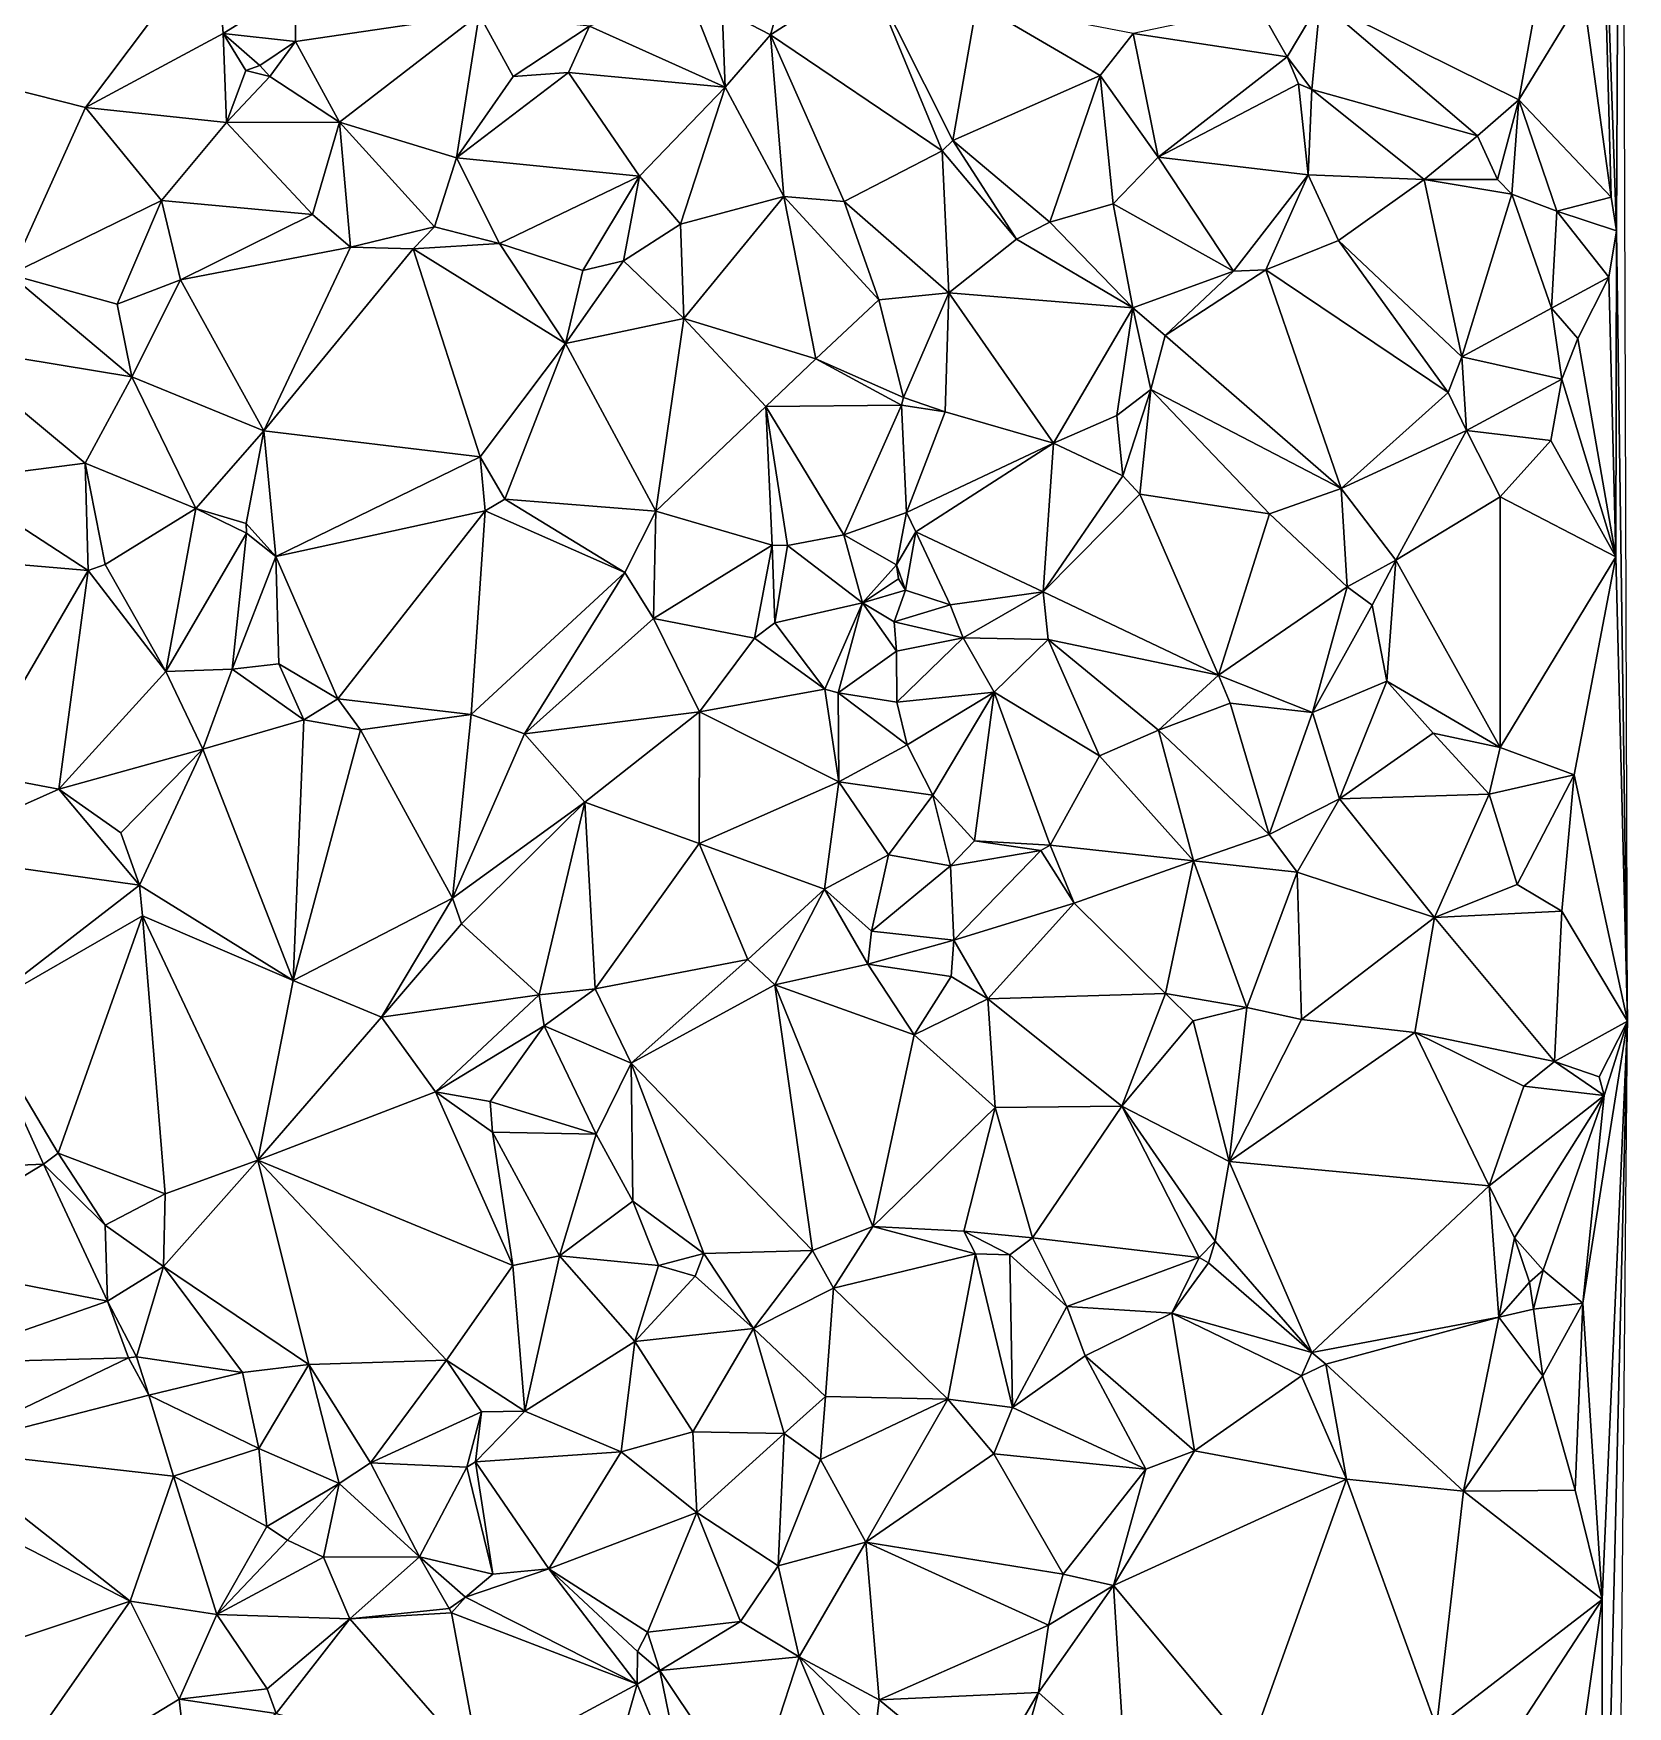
# Model space of a CAD drawing. Header units: metres. Extents: x -15 to 15, y -15 to 15.
# Drawn here: x 4.02 to 14.99, y -7.69 to 3.81 of the extents above; entities that cross this region are included whole.
import ezdxf

# ---------------------------------------------------------------- set-up
doc = ezdxf.new("R2010")
doc.units = ezdxf.units.M
doc.layers.add('STREET_MESH', color=7, linetype='Continuous')

msp = doc.modelspace()

# ---------------------------------------------------------------- linework, layer by layer
at = {"layer": 'STREET_MESH'}
for points in [[(14.913, 2.454), (14.948, 9.723), (14.776, 6.429)], [(14.948, 9.723), (14.913, 2.454), (14.989, -2.981)], [(14.876, 2.685), (14.776, 6.429), (14.683, 4.082)], [(14.876, 2.685), (14.913, 2.454), (14.776, 6.429)], [(5.275, 4.492), (3.252, 5.542), (3.139, 3.615)], [(4.38, 3.301), (5.275, 4.492), (3.139, 3.615)], [(4.38, 3.301), (5.328, 3.811), (5.275, 4.492)], [(5.275, 4.492), (5.328, 3.811), (5.826, 4.122)], [(9.094, 3.802), (9.309, 4.562), (8.76, 3.973)], [(9.766, 4.235), (9.309, 4.562), (9.094, 3.802)], [(10.275, 3.004), (9.766, 4.235), (9.094, 3.802)], [(10.348, 3.074), (9.766, 4.235), (10.275, 3.004)], [(10.348, 3.074), (10.512, 4.017), (9.766, 4.235)], [(5.328, 3.811), (5.825, 3.756), (5.826, 4.122)], [(5.825, 3.756), (7.09, 3.941), (5.826, 4.122)], [(7.847, 3.862), (8.782, 3.441), (8.517, 4.11)], [(8.517, 4.11), (8.782, 3.441), (8.76, 3.973)], [(12.647, 3.651), (12.874, 4.031), (12.453, 3.993)], [(12.874, 4.031), (12.647, 3.651), (12.816, 3.426)], [(12.874, 4.031), (12.816, 3.426), (13.956, 3.106)], [(14.372, 4.08), (12.874, 4.031), (14.242, 3.355)], [(14.242, 3.355), (12.874, 4.031), (13.956, 3.106)], [(14.372, 4.08), (14.242, 3.355), (14.683, 4.082)], [(14.242, 3.355), (14.876, 2.685), (14.683, 4.082)], [(7.09, 3.941), (5.825, 3.756), (6.129, 3.2)], [(6.932, 2.955), (7.09, 3.941), (6.129, 3.2)], [(7.09, 3.941), (6.932, 2.955), (7.323, 3.515)], [(7.847, 3.862), (7.09, 3.941), (7.323, 3.515)], [(8.782, 3.441), (9.094, 3.802), (8.76, 3.973)], [(10.512, 4.017), (10.348, 3.074), (11.362, 3.523)], [(10.512, 4.017), (11.362, 3.523), (11.587, 3.811)], [(12.647, 3.651), (12.453, 3.993), (11.587, 3.811)], [(4.38, 3.301), (5.35, 3.199), (5.328, 3.811)], [(5.35, 3.199), (5.484, 3.557), (5.328, 3.811)], [(5.581, 3.59), (5.825, 3.756), (5.328, 3.811)], [(5.484, 3.557), (5.581, 3.59), (5.328, 3.811)], [(7.704, 3.542), (7.847, 3.862), (7.323, 3.515)], [(7.847, 3.862), (7.704, 3.542), (8.782, 3.441)], [(9.094, 3.802), (8.782, 3.441), (9.185, 2.69)], [(9.601, 2.655), (9.094, 3.802), (9.185, 2.69)], [(10.275, 3.004), (9.094, 3.802), (9.601, 2.655)], [(11.587, 3.811), (11.362, 3.523), (11.759, 2.96)], [(12.647, 3.651), (11.587, 3.811), (11.759, 2.96)], [(5.581, 3.59), (5.648, 3.515), (5.825, 3.756)], [(5.825, 3.756), (5.648, 3.515), (6.129, 3.2)], [(3.862, 2.153), (4.38, 3.301), (3.139, 3.615)], [(5.648, 3.515), (5.581, 3.59), (5.484, 3.557)], [(12.726, 3.465), (12.647, 3.651), (11.759, 2.96)], [(12.647, 3.651), (12.726, 3.465), (12.816, 3.426)], [(5.648, 3.515), (5.484, 3.557), (5.35, 3.199)], [(5.648, 3.515), (5.35, 3.199), (6.129, 3.2)], [(6.932, 2.955), (7.704, 3.542), (7.323, 3.515)], [(7.704, 3.542), (6.932, 2.955), (8.192, 2.83)], [(8.782, 3.441), (7.704, 3.542), (8.192, 2.83)], [(11.362, 3.523), (10.348, 3.074), (11.015, 2.514)], [(11.362, 3.523), (11.015, 2.514), (11.45, 2.64)], [(11.759, 2.96), (11.362, 3.523), (11.45, 2.64)], [(12.791, 2.84), (12.726, 3.465), (11.759, 2.96)], [(12.726, 3.465), (12.791, 2.84), (12.816, 3.426)], [(8.474, 2.499), (8.782, 3.441), (8.192, 2.83)], [(8.782, 3.441), (8.474, 2.499), (9.185, 2.69)], [(12.791, 2.84), (13.59, 2.806), (12.816, 3.426)], [(12.816, 3.426), (13.59, 2.806), (13.956, 3.106)], [(14.094, 2.806), (14.242, 3.355), (13.956, 3.106)], [(14.094, 2.806), (14.194, 2.706), (14.242, 3.355)], [(14.194, 2.706), (14.503, 2.588), (14.242, 3.355)], [(14.503, 2.588), (14.876, 2.685), (14.242, 3.355)], [(4.903, 2.663), (4.38, 3.301), (3.862, 2.153)], [(5.35, 3.199), (4.38, 3.301), (4.903, 2.663)], [(5.35, 3.199), (4.903, 2.663), (5.942, 2.565)], [(6.129, 3.2), (5.35, 3.199), (5.942, 2.565)], [(6.204, 2.341), (6.129, 3.2), (5.942, 2.565)], [(6.782, 2.482), (6.932, 2.955), (6.129, 3.2)], [(6.204, 2.341), (6.782, 2.482), (6.129, 3.2)], [(10.321, 2.027), (10.275, 3.004), (9.601, 2.655)], [(10.348, 3.074), (10.275, 3.004), (10.785, 2.396)], [(10.785, 2.396), (10.275, 3.004), (10.321, 2.027)], [(10.348, 3.074), (10.785, 2.396), (11.015, 2.514)], [(13.59, 2.806), (14.094, 2.806), (13.956, 3.106)], [(6.932, 2.955), (6.782, 2.482), (7.23, 2.367)], [(6.932, 2.955), (7.23, 2.367), (8.192, 2.83)], [(12.278, 2.177), (11.759, 2.96), (11.45, 2.64)], [(12.278, 2.177), (12.791, 2.84), (11.759, 2.96)], [(7.23, 2.367), (7.803, 2.181), (8.192, 2.83)], [(7.803, 2.181), (8.082, 2.248), (8.192, 2.83)], [(8.082, 2.248), (8.474, 2.499), (8.192, 2.83)], [(12.278, 2.177), (12.501, 2.186), (12.791, 2.84)], [(12.791, 2.84), (12.501, 2.186), (13, 2.387)], [(13.59, 2.806), (12.791, 2.84), (13, 2.387)], [(13.849, 1.587), (13.59, 2.806), (13, 2.387)], [(14.194, 2.706), (13.59, 2.806), (13.849, 1.587)], [(13.59, 2.806), (14.194, 2.706), (14.094, 2.806)], [(4.598, 1.95), (4.903, 2.663), (3.862, 2.153)], [(4.598, 1.95), (5.034, 2.118), (4.903, 2.663)], [(4.903, 2.663), (5.034, 2.118), (5.942, 2.565)], [(8.474, 2.499), (8.498, 1.85), (9.185, 2.69)], [(8.498, 1.85), (9.404, 1.574), (9.185, 2.69)], [(9.185, 2.69), (9.404, 1.574), (9.838, 1.979)], [(9.601, 2.655), (9.185, 2.69), (9.838, 1.979)], [(10.321, 2.027), (9.601, 2.655), (9.838, 1.979)], [(14.194, 2.706), (13.849, 1.587), (14.466, 1.922)], [(14.503, 2.588), (14.194, 2.706), (14.466, 1.922)], [(14.913, 2.454), (14.876, 2.685), (14.503, 2.588)], [(5.034, 2.118), (6.204, 2.341), (5.942, 2.565)], [(11.015, 2.514), (11.585, 1.924), (11.45, 2.64)], [(11.585, 1.924), (12.278, 2.177), (11.45, 2.64)], [(14.503, 2.588), (14.466, 1.922), (14.859, 2.136)], [(14.913, 2.454), (14.503, 2.588), (14.859, 2.136)], [(6.782, 2.482), (6.204, 2.341), (6.635, 2.329)], [(6.782, 2.482), (6.635, 2.329), (7.23, 2.367)], [(8.082, 2.248), (8.498, 1.85), (8.474, 2.499)], [(11.015, 2.514), (10.785, 2.396), (11.585, 1.924)], [(14.913, 2.454), (14.859, 2.136), (14.908, 0.211)], [(14.913, 2.454), (14.908, 0.211), (14.989, -2.981)], [(6.204, 2.341), (5.034, 2.118), (5.608, 1.079)], [(6.635, 2.329), (6.204, 2.341), (5.608, 1.079)], [(6.635, 2.329), (5.608, 1.079), (7.097, 0.899)], [(6.635, 2.329), (7.682, 1.679), (7.23, 2.367)], [(7.682, 1.679), (6.635, 2.329), (7.097, 0.899)], [(7.682, 1.679), (7.803, 2.181), (7.23, 2.367)], [(10.785, 2.396), (10.321, 2.027), (11.585, 1.924)], [(13, 2.387), (12.501, 2.186), (13.756, 1.342)], [(13.849, 1.587), (13, 2.387), (13.756, 1.342)], [(8.498, 1.85), (8.082, 2.248), (7.682, 1.679)], [(8.082, 2.248), (7.803, 2.181), (7.682, 1.679)], [(13.019, 0.681), (12.501, 2.186), (11.807, 1.734)], [(12.501, 2.186), (12.278, 2.177), (11.807, 1.734)], [(12.501, 2.186), (13.019, 0.681), (13.756, 1.342)], [(3.406, 1.663), (4.7, 1.449), (3.862, 2.153)], [(4.7, 1.449), (4.598, 1.95), (3.862, 2.153)], [(5.034, 2.118), (4.598, 1.95), (4.7, 1.449)], [(5.608, 1.079), (5.034, 2.118), (4.7, 1.449)], [(11.807, 1.734), (12.278, 2.177), (11.585, 1.924)], [(14.466, 1.922), (14.647, 1.713), (14.859, 2.136)], [(14.859, 2.136), (14.647, 1.713), (14.908, 0.211)], [(9.404, 1.574), (10.009, 1.307), (9.838, 1.979)], [(10.009, 1.307), (10.321, 2.027), (9.838, 1.979)], [(10.321, 2.027), (10.009, 1.307), (10.295, 1.208)], [(11.041, 0.994), (10.321, 2.027), (10.295, 1.208)], [(10.321, 2.027), (11.041, 0.994), (11.585, 1.924)], [(8.498, 1.85), (7.682, 1.679), (8.305, 0.526)], [(9.062, 1.246), (8.498, 1.85), (8.305, 0.526)], [(8.498, 1.85), (9.062, 1.246), (9.404, 1.574)], [(11.041, 0.994), (11.475, 1.184), (11.585, 1.924)], [(11.585, 1.924), (11.475, 1.184), (11.71, 1.363)], [(11.807, 1.734), (11.585, 1.924), (11.71, 1.363)], [(13.849, 1.587), (14.536, 1.433), (14.466, 1.922)], [(14.536, 1.433), (14.647, 1.713), (14.466, 1.922)], [(13.019, 0.681), (11.807, 1.734), (11.71, 1.363)], [(4.7, 1.449), (3.406, 1.663), (4.378, 0.856)], [(3.406, 1.663), (3.448, 0.737), (4.378, 0.856)], [(7.266, 0.608), (7.682, 1.679), (7.097, 0.899)], [(7.682, 1.679), (7.266, 0.608), (8.305, 0.526)], [(14.647, 1.713), (14.536, 1.433), (14.908, 0.211)], [(9.062, 1.246), (9.994, 1.255), (9.404, 1.574)], [(9.994, 1.255), (10.009, 1.307), (9.404, 1.574)], [(13.881, 1.081), (13.849, 1.587), (13.756, 1.342)], [(14.536, 1.433), (13.849, 1.587), (13.881, 1.081)], [(5.141, 0.545), (4.7, 1.449), (4.378, 0.856)], [(5.141, 0.545), (5.608, 1.079), (4.7, 1.449)], [(14.462, 1.012), (14.536, 1.433), (13.881, 1.081)], [(14.536, 1.433), (14.462, 1.012), (14.908, 0.211)], [(10.009, 1.307), (9.994, 1.255), (10.295, 1.208)], [(11.475, 1.184), (11.517, 0.769), (11.71, 1.363)], [(11.517, 0.769), (11.633, 0.643), (11.71, 1.363)], [(11.633, 0.643), (12.526, 0.507), (11.71, 1.363)], [(12.526, 0.507), (13.019, 0.681), (11.71, 1.363)], [(13.019, 0.681), (13.881, 1.081), (13.756, 1.342)], [(9.104, 0.292), (9.062, 1.246), (8.305, 0.526)], [(9.994, 1.255), (9.062, 1.246), (9.597, 0.363)], [(9.062, 1.246), (9.21, 0.29), (9.597, 0.363)], [(9.104, 0.292), (9.21, 0.29), (9.062, 1.246)], [(10.029, 0.517), (9.994, 1.255), (9.597, 0.363)], [(9.994, 1.255), (10.029, 0.517), (10.295, 1.208)], [(10.029, 0.517), (11.041, 0.994), (10.295, 1.208)], [(11.041, 0.994), (11.517, 0.769), (11.475, 1.184)], [(5.141, 0.545), (5.487, 0.442), (5.608, 1.079)], [(5.608, 1.079), (5.487, 0.442), (5.69, 0.214)], [(5.608, 1.079), (5.69, 0.214), (7.097, 0.899)], [(13.019, 0.681), (13.396, 0.189), (13.881, 1.081)], [(13.881, 1.081), (13.396, 0.189), (14.112, 0.624)], [(14.462, 1.012), (13.881, 1.081), (14.112, 0.624)], [(10.029, 0.517), (10.093, 0.385), (11.041, 0.994)], [(11.041, 0.994), (10.093, 0.385), (10.97, -0.029)], [(11.517, 0.769), (11.041, 0.994), (10.97, -0.029)], [(14.462, 1.012), (14.112, 0.624), (14.908, 0.211)], [(3.448, 0.737), (4.399, 0.119), (4.378, 0.856)], [(4.378, 0.856), (4.399, 0.119), (4.516, 0.159)], [(5.141, 0.545), (4.378, 0.856), (4.516, 0.159)], [(5.69, 0.214), (7.13, 0.529), (7.097, 0.899)], [(7.13, 0.529), (7.266, 0.608), (7.097, 0.899)], [(3.448, 0.737), (3.353, 0.207), (4.399, 0.119)], [(11.633, 0.643), (11.517, 0.769), (10.97, -0.029)], [(8.092, 0.105), (7.266, 0.608), (7.13, 0.529)], [(7.266, 0.608), (8.092, 0.105), (8.305, 0.526)], [(12.176, -0.602), (11.633, 0.643), (10.97, -0.029)], [(11.633, 0.643), (12.176, -0.602), (12.526, 0.507)], [(13.061, 0.006), (13.019, 0.681), (12.526, 0.507)], [(13.061, 0.006), (13.396, 0.189), (13.019, 0.681)], [(13.396, 0.189), (14.113, -1.098), (14.112, 0.624)], [(14.112, 0.624), (14.113, -1.098), (14.908, 0.211)], [(4.934, -0.576), (5.141, 0.545), (4.516, 0.159)], [(5.489, 0.374), (5.141, 0.545), (4.934, -0.576)], [(5.487, 0.442), (5.141, 0.545), (5.489, 0.374)], [(7.13, 0.529), (5.69, 0.214), (6.117, -0.764)], [(7.034, -0.872), (7.13, 0.529), (6.117, -0.764)], [(8.092, 0.105), (7.13, 0.529), (7.034, -0.872)], [(8.092, 0.105), (8.288, -0.212), (8.305, 0.526)], [(8.288, -0.212), (9.104, 0.292), (8.305, 0.526)], [(9.961, 0.156), (10.029, 0.517), (9.597, 0.363)], [(10.093, 0.385), (10.029, 0.517), (9.961, 0.156)], [(12.176, -0.602), (13.061, 0.006), (12.526, 0.507)], [(5.489, 0.374), (4.934, -0.576), (5.389, -0.56)], [(5.69, 0.214), (5.489, 0.374), (5.389, -0.56)], [(5.487, 0.442), (5.489, 0.374), (5.69, 0.214)], [(9.21, 0.29), (9.727, -0.105), (9.597, 0.363)], [(9.727, -0.105), (9.961, 0.156), (9.597, 0.363)], [(10.022, -0.017), (10.093, 0.385), (9.961, 0.156)], [(10.093, 0.385), (10.022, -0.017), (10.33, -0.118)], [(10.093, 0.385), (10.33, -0.118), (10.97, -0.029)], [(9.104, 0.292), (8.288, -0.212), (8.983, -0.348)], [(9.104, 0.292), (8.983, -0.348), (9.122, -0.241)], [(9.21, 0.29), (9.104, 0.292), (9.122, -0.241)], [(9.727, -0.105), (9.21, 0.29), (9.122, -0.241)], [(3.353, 0.207), (3.589, -1.27), (4.399, 0.119)], [(3.589, -1.27), (4.197, -1.386), (4.399, 0.119)], [(4.197, -1.386), (4.934, -0.576), (4.399, 0.119)], [(4.399, 0.119), (4.934, -0.576), (4.516, 0.159)], [(5.71, -0.524), (5.69, 0.214), (5.389, -0.56)], [(5.69, 0.214), (5.71, -0.524), (6.117, -0.764)], [(9.974, 0.061), (9.961, 0.156), (9.727, -0.105)], [(9.974, 0.061), (10.022, -0.017), (9.961, 0.156)], [(13.232, -0.121), (13.396, 0.189), (13.061, 0.006)], [(13.396, 0.189), (13.232, -0.121), (13.334, -0.643)], [(14.113, -1.098), (13.396, 0.189), (13.334, -0.643)], [(14.113, -1.098), (14.622, -1.288), (14.908, 0.211)], [(14.908, 0.211), (14.622, -1.288), (14.989, -2.981)], [(7.401, -1.005), (8.092, 0.105), (7.034, -0.872)], [(8.288, -0.212), (8.092, 0.105), (7.401, -1.005)], [(10.022, -0.017), (9.974, 0.061), (9.727, -0.105)], [(13.061, 0.006), (12.176, -0.602), (12.822, -0.858)], [(13.232, -0.121), (13.061, 0.006), (12.822, -0.858)], [(9.727, -0.105), (9.122, -0.241), (9.468, -0.698)], [(9.558, -0.723), (9.727, -0.105), (9.468, -0.698)], [(9.727, -0.105), (9.558, -0.723), (9.961, -0.436)], [(9.943, -0.236), (10.022, -0.017), (9.727, -0.105)], [(9.943, -0.236), (9.727, -0.105), (9.961, -0.436)], [(10.022, -0.017), (9.943, -0.236), (10.33, -0.118)], [(10.33, -0.118), (10.419, -0.346), (10.97, -0.029)], [(10.419, -0.346), (11.004, -0.357), (10.97, -0.029)], [(11.004, -0.357), (12.176, -0.602), (10.97, -0.029)], [(8.288, -0.212), (7.401, -1.005), (8.604, -0.853)], [(8.983, -0.348), (8.288, -0.212), (8.604, -0.853)], [(10.33, -0.118), (9.943, -0.236), (10.419, -0.346)], [(13.334, -0.643), (13.232, -0.121), (12.822, -0.858)], [(9.122, -0.241), (8.983, -0.348), (9.468, -0.698)], [(10.419, -0.346), (9.943, -0.236), (9.961, -0.436)], [(9.468, -0.698), (8.983, -0.348), (8.604, -0.853)], [(9.558, -0.723), (9.963, -0.787), (9.961, -0.436)], [(9.963, -0.787), (10.419, -0.346), (9.961, -0.436)], [(9.963, -0.787), (10.632, -0.718), (10.419, -0.346)], [(10.632, -0.718), (11.004, -0.357), (10.419, -0.346)], [(11.004, -0.357), (10.632, -0.718), (11.357, -1.156)], [(11.004, -0.357), (11.762, -0.979), (12.176, -0.602)], [(11.762, -0.979), (11.004, -0.357), (11.357, -1.156)], [(5.389, -0.56), (4.934, -0.576), (5.187, -1.11)], [(5.884, -0.909), (5.389, -0.56), (5.187, -1.11)], [(5.884, -0.909), (5.71, -0.524), (5.389, -0.56)], [(5.71, -0.524), (5.884, -0.909), (6.117, -0.764)], [(4.934, -0.576), (4.197, -1.386), (5.187, -1.11)], [(11.762, -0.979), (12.256, -0.795), (12.176, -0.602)], [(12.176, -0.602), (12.256, -0.795), (12.822, -0.858)], [(13.007, -1.453), (13.334, -0.643), (12.822, -0.858)], [(13.334, -0.643), (13.007, -1.453), (13.652, -1.001)], [(14.113, -1.098), (13.334, -0.643), (13.652, -1.001)], [(5.884, -0.909), (6.272, -0.978), (6.117, -0.764)], [(6.272, -0.978), (7.034, -0.872), (6.117, -0.764)], [(9.563, -1.336), (9.468, -0.698), (8.604, -0.853)], [(9.563, -1.336), (9.558, -0.723), (9.468, -0.698)], [(9.558, -0.723), (9.563, -1.336), (10.034, -1.08)], [(9.963, -0.787), (9.558, -0.723), (10.034, -1.08)], [(10.632, -0.718), (9.963, -0.787), (10.034, -1.08)], [(10.21, -1.428), (10.632, -0.718), (10.034, -1.08)], [(10.632, -0.718), (10.21, -1.428), (10.496, -1.74)], [(10.632, -0.718), (10.496, -1.74), (11.017, -1.77)], [(10.632, -0.718), (11.017, -1.77), (11.357, -1.156)], [(12.256, -0.795), (11.762, -0.979), (12.524, -1.697)], [(12.256, -0.795), (12.524, -1.697), (12.822, -0.858)], [(5.809, -2.702), (5.884, -0.909), (5.187, -1.11)], [(6.272, -0.978), (5.884, -0.909), (5.809, -2.702)], [(6.272, -0.978), (6.906, -2.135), (7.034, -0.872)], [(6.906, -2.135), (7.401, -1.005), (7.034, -0.872)], [(8.604, -0.853), (7.401, -1.005), (7.817, -1.476)], [(8.602, -1.759), (8.604, -0.853), (7.817, -1.476)], [(8.602, -1.759), (9.563, -1.336), (8.604, -0.853)], [(12.524, -1.697), (13.007, -1.453), (12.822, -0.858)], [(6.906, -2.135), (6.272, -0.978), (5.809, -2.702)], [(7.401, -1.005), (6.906, -2.135), (7.817, -1.476)], [(11.762, -0.979), (11.357, -1.156), (12.002, -1.879)], [(12.524, -1.697), (11.762, -0.979), (12.002, -1.879)], [(13.007, -1.453), (14.038, -1.42), (13.652, -1.001)], [(14.038, -1.42), (14.113, -1.098), (13.652, -1.001)], [(4.197, -1.386), (4.624, -1.687), (5.187, -1.11)], [(4.624, -1.687), (4.753, -2.046), (5.187, -1.11)], [(4.753, -2.046), (5.809, -2.702), (5.187, -1.11)], [(9.563, -1.336), (10.21, -1.428), (10.034, -1.08)], [(14.113, -1.098), (14.038, -1.42), (14.622, -1.288)], [(11.357, -1.156), (11.017, -1.77), (12.002, -1.879)], [(3.589, -1.27), (3.204, -1.828), (4.197, -1.386)], [(9.465, -2.073), (9.563, -1.336), (8.602, -1.759)], [(9.563, -1.336), (9.465, -2.073), (9.904, -1.837)], [(10.21, -1.428), (9.563, -1.336), (9.904, -1.837)], [(14.622, -1.288), (14.038, -1.42), (14.229, -2.041)], [(14.537, -2.225), (14.622, -1.288), (14.229, -2.041)], [(14.622, -1.288), (14.537, -2.225), (14.989, -2.981)], [(3.204, -1.828), (4.753, -2.046), (4.197, -1.386)], [(4.753, -2.046), (4.624, -1.687), (4.197, -1.386)], [(6.906, -2.135), (6.967, -2.311), (7.817, -1.476)], [(6.967, -2.311), (7.501, -2.8), (7.817, -1.476)], [(7.501, -2.8), (7.886, -2.759), (7.817, -1.476)], [(7.886, -2.759), (8.602, -1.759), (7.817, -1.476)], [(10.332, -1.914), (10.21, -1.428), (9.904, -1.837)], [(10.496, -1.74), (10.21, -1.428), (10.332, -1.914)], [(13.007, -1.453), (12.524, -1.697), (12.717, -1.956)], [(13.007, -1.453), (12.717, -1.956), (13.662, -2.268)], [(14.038, -1.42), (13.007, -1.453), (13.662, -2.268)], [(14.038, -1.42), (13.662, -2.268), (14.229, -2.041)], [(12.717, -1.956), (12.524, -1.697), (12.002, -1.879)], [(4.753, -2.046), (3.204, -1.828), (3.617, -2.922)], [(8.602, -1.759), (7.886, -2.759), (8.938, -2.557)], [(9.465, -2.073), (8.602, -1.759), (8.938, -2.557)], [(9.465, -2.073), (9.787, -2.363), (9.904, -1.837)], [(9.787, -2.363), (10.332, -1.914), (9.904, -1.837)], [(10.496, -1.74), (10.332, -1.914), (10.953, -1.807)], [(10.332, -1.914), (10.355, -2.423), (10.953, -1.807)], [(10.355, -2.423), (11.182, -2.17), (10.953, -1.807)], [(11.017, -1.77), (10.496, -1.74), (10.953, -1.807)], [(11.182, -2.17), (11.017, -1.77), (10.953, -1.807)], [(11.017, -1.77), (11.182, -2.17), (12.002, -1.879)], [(9.787, -2.363), (10.355, -2.423), (10.332, -1.914)], [(11.182, -2.17), (11.811, -2.791), (12.002, -1.879)], [(11.811, -2.791), (12.371, -2.886), (12.002, -1.879)], [(12.371, -2.886), (12.717, -1.956), (12.002, -1.879)], [(4.753, -2.046), (3.617, -2.922), (4.772, -2.257)], [(5.809, -2.702), (4.753, -2.046), (4.772, -2.257)], [(12.717, -1.956), (12.371, -2.886), (12.745, -2.969)], [(13.662, -2.268), (12.717, -1.956), (12.745, -2.969)], [(13.662, -2.268), (14.537, -2.225), (14.229, -2.041)], [(6.418, -2.954), (6.906, -2.135), (5.809, -2.702)], [(6.967, -2.311), (6.906, -2.135), (6.418, -2.954)], [(9.123, -2.731), (9.465, -2.073), (8.938, -2.557)], [(9.762, -2.588), (9.465, -2.073), (9.123, -2.731)], [(9.762, -2.588), (9.787, -2.363), (9.465, -2.073)], [(10.355, -2.423), (10.588, -2.828), (11.182, -2.17)], [(10.588, -2.828), (11.811, -2.791), (11.182, -2.17)], [(3.617, -2.922), (4.193, -3.889), (4.772, -2.257)], [(4.193, -3.889), (4.928, -4.168), (4.772, -2.257)], [(5.809, -2.702), (4.772, -2.257), (5.566, -3.937)], [(4.772, -2.257), (4.928, -4.168), (5.566, -3.937)], [(13.526, -3.06), (13.662, -2.268), (12.745, -2.969)], [(13.526, -3.06), (14.487, -3.258), (13.662, -2.268)], [(13.662, -2.268), (14.487, -3.258), (14.537, -2.225)], [(14.537, -2.225), (14.487, -3.258), (14.989, -2.981)], [(7.501, -2.8), (6.967, -2.311), (6.418, -2.954)], [(10.355, -2.423), (9.787, -2.363), (9.762, -2.588)], [(10.337, -2.674), (10.355, -2.423), (9.762, -2.588)], [(10.355, -2.423), (10.337, -2.674), (10.588, -2.828)], [(7.886, -2.759), (8.135, -3.271), (8.938, -2.557)], [(8.135, -3.271), (9.123, -2.731), (8.938, -2.557)], [(9.762, -2.588), (9.123, -2.731), (10.081, -3.075)], [(10.337, -2.674), (9.762, -2.588), (10.081, -3.075)], [(6.418, -2.954), (5.809, -2.702), (5.566, -3.937)], [(7.886, -2.759), (7.501, -2.8), (7.536, -3.013)], [(7.886, -2.759), (7.536, -3.013), (8.135, -3.271)], [(9.123, -2.731), (8.135, -3.271), (9.383, -4.558)], [(9.123, -2.731), (9.797, -4.394), (10.081, -3.075)], [(9.797, -4.394), (9.123, -2.731), (9.383, -4.558)], [(10.588, -2.828), (10.337, -2.674), (10.081, -3.075)], [(7.501, -2.8), (6.418, -2.954), (6.789, -3.467)], [(7.536, -3.013), (7.501, -2.8), (6.789, -3.467)], [(10.639, -3.574), (10.588, -2.828), (10.081, -3.075)], [(11.811, -2.791), (10.588, -2.828), (11.509, -3.565)], [(10.588, -2.828), (10.639, -3.574), (11.509, -3.565)], [(12.001, -2.978), (11.811, -2.791), (11.509, -3.565)], [(12.371, -2.886), (11.811, -2.791), (12.001, -2.978)], [(4.091, -3.965), (3.617, -2.922), (3.392, -3.995)], [(3.617, -2.922), (4.091, -3.965), (4.193, -3.889)], [(6.789, -3.467), (6.418, -2.954), (5.566, -3.937)], [(12.248, -3.945), (12.001, -2.978), (11.509, -3.565)], [(12.371, -2.886), (12.001, -2.978), (12.248, -3.945)], [(12.371, -2.886), (12.248, -3.945), (12.745, -2.969)], [(12.248, -3.945), (13.526, -3.06), (12.745, -2.969)], [(14.487, -3.258), (14.793, -3.364), (14.989, -2.981)], [(14.682, -4.92), (14.814, -6.957), (14.989, -2.981)], [(14.827, -3.493), (14.682, -4.92), (14.989, -2.981)], [(14.793, -3.364), (14.827, -3.493), (14.989, -2.981)], [(14.814, -6.957), (14.817, -10.177), (14.989, -2.981)], [(14.817, -10.177), (14.893, -13.619), (14.989, -2.981)], [(7.165, -3.534), (7.536, -3.013), (6.789, -3.467)], [(7.536, -3.013), (7.165, -3.534), (7.894, -3.759)], [(7.536, -3.013), (7.894, -3.759), (8.135, -3.271)], [(9.797, -4.394), (10.639, -3.574), (10.081, -3.075)], [(14.038, -4.113), (13.526, -3.06), (12.248, -3.945)], [(14.487, -3.258), (13.526, -3.06), (14.276, -3.429)], [(13.526, -3.06), (14.038, -4.113), (14.276, -3.429)], [(8.135, -3.271), (7.894, -3.759), (8.147, -4.218)], [(8.635, -4.579), (8.135, -3.271), (8.147, -4.218)], [(8.135, -3.271), (8.635, -4.579), (9.383, -4.558)], [(14.827, -3.493), (14.487, -3.258), (14.276, -3.429)], [(14.793, -3.364), (14.487, -3.258), (14.827, -3.493)], [(14.038, -4.113), (14.827, -3.493), (14.276, -3.429)], [(7.321, -4.662), (6.789, -3.467), (5.566, -3.937)], [(7.181, -3.745), (7.165, -3.534), (6.789, -3.467)], [(7.321, -4.662), (7.181, -3.745), (6.789, -3.467)], [(7.894, -3.759), (7.165, -3.534), (7.181, -3.745)], [(11.509, -3.565), (10.639, -3.574), (10.896, -4.471)], [(12.041, -4.606), (11.509, -3.565), (10.896, -4.471)], [(12.152, -4.493), (12.248, -3.945), (11.509, -3.565)], [(12.041, -4.606), (12.152, -4.493), (11.509, -3.565)], [(14.038, -4.113), (14.211, -4.472), (14.827, -3.493)], [(14.211, -4.472), (14.408, -4.694), (14.827, -3.493)], [(14.408, -4.694), (14.682, -4.92), (14.827, -3.493)], [(10.424, -4.426), (10.639, -3.574), (9.797, -4.394)], [(10.639, -3.574), (10.424, -4.426), (10.896, -4.471)], [(7.641, -4.595), (7.894, -3.759), (7.181, -3.745)], [(7.321, -4.662), (7.641, -4.595), (7.181, -3.745)], [(7.894, -3.759), (7.641, -4.595), (8.147, -4.218)], [(4.193, -3.889), (4.091, -3.965), (4.517, -4.385)], [(4.928, -4.168), (4.193, -3.889), (4.517, -4.385)], [(3.017, -4.611), (4.091, -3.965), (3.392, -3.995)], [(4.091, -3.965), (3.017, -4.611), (4.532, -4.906)], [(4.091, -3.965), (4.532, -4.906), (4.517, -4.385)], [(4.928, -4.168), (4.918, -4.668), (5.566, -3.937)], [(4.918, -4.668), (5.918, -5.342), (5.566, -3.937)], [(5.918, -5.342), (6.865, -5.312), (5.566, -3.937)], [(6.865, -5.312), (7.321, -4.662), (5.566, -3.937)], [(12.152, -4.493), (12.818, -5.259), (12.248, -3.945)], [(12.818, -5.259), (14.038, -4.113), (12.248, -3.945)], [(14.038, -4.113), (12.818, -5.259), (14.104, -5.016)], [(14.211, -4.472), (14.038, -4.113), (14.104, -5.016)], [(4.918, -4.668), (4.928, -4.168), (4.517, -4.385)], [(7.641, -4.595), (8.322, -4.661), (8.147, -4.218)], [(8.322, -4.661), (8.635, -4.579), (8.147, -4.218)], [(4.532, -4.906), (4.918, -4.668), (4.517, -4.385)], [(9.527, -4.817), (9.797, -4.394), (9.383, -4.558)], [(9.527, -4.817), (10.504, -4.581), (9.797, -4.394)], [(10.504, -4.581), (10.424, -4.426), (9.797, -4.394)], [(10.424, -4.426), (10.74, -4.588), (10.896, -4.471)], [(10.504, -4.581), (10.74, -4.588), (10.424, -4.426)], [(10.74, -4.588), (11.132, -4.943), (10.896, -4.471)], [(11.132, -4.943), (12.041, -4.606), (10.896, -4.471)], [(14.211, -4.472), (14.104, -5.016), (14.315, -4.775)], [(14.408, -4.694), (14.211, -4.472), (14.315, -4.775)], [(7.641, -4.595), (7.321, -4.662), (7.403, -5.664)], [(8.16, -5.185), (7.641, -4.595), (7.403, -5.664)], [(8.16, -5.185), (8.322, -4.661), (7.641, -4.595)], [(8.635, -4.579), (8.322, -4.661), (8.574, -4.734)], [(8.976, -5.095), (8.635, -4.579), (8.574, -4.734)], [(8.635, -4.579), (8.976, -5.095), (9.383, -4.558)], [(8.976, -5.095), (9.527, -4.817), (9.383, -4.558)], [(9.527, -4.817), (10.313, -5.58), (10.504, -4.581)], [(10.313, -5.58), (10.757, -5.637), (10.504, -4.581)], [(10.757, -5.637), (10.74, -4.588), (10.504, -4.581)], [(11.132, -4.943), (10.74, -4.588), (10.757, -5.637)], [(12.152, -4.493), (12.041, -4.606), (12.107, -4.644)], [(12.818, -5.259), (12.152, -4.493), (12.107, -4.644)], [(4.532, -4.906), (3.017, -4.611), (3.309, -5.334)], [(4.532, -4.906), (4.732, -5.289), (4.918, -4.668)], [(4.732, -5.289), (5.46, -5.397), (4.918, -4.668)], [(5.46, -5.397), (5.918, -5.342), (4.918, -4.668)], [(7.321, -4.662), (6.865, -5.312), (7.403, -5.664)], [(8.322, -4.661), (8.16, -5.185), (8.574, -4.734)], [(11.132, -4.943), (11.853, -4.99), (12.041, -4.606)], [(12.041, -4.606), (11.853, -4.99), (12.107, -4.644)], [(11.853, -4.99), (12.818, -5.259), (12.107, -4.644)], [(14.342, -4.962), (14.408, -4.694), (14.315, -4.775)], [(14.408, -4.694), (14.342, -4.962), (14.682, -4.92)], [(8.16, -5.185), (8.976, -5.095), (8.574, -4.734)], [(9.527, -4.817), (8.976, -5.095), (9.472, -5.562)], [(10.313, -5.58), (9.527, -4.817), (9.472, -5.562)], [(14.104, -5.016), (14.342, -4.962), (14.315, -4.775)], [(4.532, -4.906), (3.309, -5.334), (4.676, -5.297)], [(4.732, -5.289), (4.532, -4.906), (4.676, -5.297)], [(11.132, -4.943), (10.757, -5.637), (11.257, -5.283)], [(11.853, -4.99), (11.132, -4.943), (11.257, -5.283)], [(14.342, -4.962), (14.405, -5.419), (14.682, -4.92)], [(14.682, -4.92), (14.405, -5.419), (14.629, -6.207)], [(14.682, -4.92), (14.629, -6.207), (14.814, -6.957)], [(12.01, -5.935), (11.853, -4.99), (11.257, -5.283)], [(11.853, -4.99), (12.01, -5.935), (12.747, -5.419)], [(12.818, -5.259), (11.853, -4.99), (12.747, -5.419)], [(14.104, -5.016), (12.818, -5.259), (12.914, -5.339)], [(14.104, -5.016), (12.914, -5.339), (13.861, -6.214)], [(14.405, -5.419), (14.104, -5.016), (13.861, -6.214)], [(14.405, -5.419), (14.342, -4.962), (14.104, -5.016)], [(8.16, -5.185), (8.559, -5.804), (8.976, -5.095)], [(8.976, -5.095), (8.559, -5.804), (9.187, -5.816)], [(9.472, -5.562), (8.976, -5.095), (9.187, -5.816)], [(4.816, -5.553), (4.732, -5.289), (4.676, -5.297)], [(5.46, -5.397), (4.732, -5.289), (4.816, -5.553)], [(8.067, -5.943), (8.16, -5.185), (7.403, -5.664)], [(8.16, -5.185), (8.067, -5.943), (8.559, -5.804)], [(10.757, -5.637), (11.674, -6.061), (11.257, -5.283)], [(11.674, -6.061), (12.01, -5.935), (11.257, -5.283)], [(12.914, -5.339), (12.818, -5.259), (12.747, -5.419)], [(3.309, -5.334), (3.364, -5.927), (4.676, -5.297)], [(3.364, -5.927), (4.816, -5.553), (4.676, -5.297)], [(5.574, -5.92), (5.46, -5.397), (4.816, -5.553)], [(5.918, -5.342), (5.46, -5.397), (5.574, -5.92)], [(6.126, -6.16), (5.918, -5.342), (5.574, -5.92)], [(6.865, -5.312), (5.918, -5.342), (6.342, -6.018)], [(5.918, -5.342), (6.126, -6.16), (6.342, -6.018)], [(7.105, -5.667), (6.865, -5.312), (6.342, -6.018)], [(6.865, -5.312), (7.105, -5.667), (7.403, -5.664)], [(13.055, -6.13), (12.914, -5.339), (12.747, -5.419)], [(12.914, -5.339), (13.055, -6.13), (13.861, -6.214)], [(12.01, -5.935), (13.055, -6.13), (12.747, -5.419)], [(14.629, -6.207), (14.405, -5.419), (13.861, -6.214)], [(3.364, -5.927), (4.987, -6.109), (4.816, -5.553)], [(4.987, -6.109), (5.574, -5.92), (4.816, -5.553)], [(9.436, -5.996), (9.472, -5.562), (9.187, -5.816)], [(9.436, -5.996), (10.313, -5.58), (9.472, -5.562)], [(10.313, -5.58), (9.436, -5.996), (9.749, -6.564)], [(10.629, -5.956), (10.313, -5.58), (9.749, -6.564)], [(10.757, -5.637), (10.313, -5.58), (10.629, -5.956)], [(11.674, -6.061), (10.757, -5.637), (10.629, -5.956)], [(7.004, -6.048), (7.105, -5.667), (6.342, -6.018)], [(7.063, -6.011), (7.105, -5.667), (7.004, -6.048)], [(7.105, -5.667), (7.063, -6.011), (7.403, -5.664)], [(7.063, -6.011), (8.067, -5.943), (7.403, -5.664)], [(8.559, -5.804), (8.067, -5.943), (8.587, -6.36)], [(8.559, -5.804), (8.587, -6.36), (9.187, -5.816)], [(8.587, -6.36), (9.145, -6.727), (9.187, -5.816)], [(9.145, -6.727), (9.436, -5.996), (9.187, -5.816)], [(4.689, -6.97), (3.364, -5.927), (3.243, -6.227)], [(4.987, -6.109), (3.364, -5.927), (4.689, -6.97)], [(5.629, -6.455), (5.574, -5.92), (4.987, -6.109)], [(5.629, -6.455), (6.126, -6.16), (5.574, -5.92)], [(8.067, -5.943), (7.063, -6.011), (7.568, -6.748)], [(8.067, -5.943), (7.568, -6.748), (8.587, -6.36)], [(11.107, -6.785), (10.629, -5.956), (9.749, -6.564)], [(11.107, -6.785), (11.674, -6.061), (10.629, -5.956)], [(13.055, -6.13), (12.01, -5.935), (11.452, -6.861)], [(12.01, -5.935), (11.674, -6.061), (11.452, -6.861)], [(6.126, -6.16), (6.678, -6.665), (6.342, -6.018)], [(6.678, -6.665), (7.004, -6.048), (6.342, -6.018)], [(7.004, -6.048), (6.678, -6.665), (7.183, -6.785)], [(7.063, -6.011), (7.004, -6.048), (7.183, -6.785)], [(7.568, -6.748), (7.063, -6.011), (7.183, -6.785)], [(9.436, -5.996), (9.145, -6.727), (9.749, -6.564)], [(11.674, -6.061), (11.107, -6.785), (11.452, -6.861)], [(5.284, -7.062), (4.987, -6.109), (4.689, -6.97)], [(5.284, -7.062), (5.629, -6.455), (4.987, -6.109)], [(6.126, -6.16), (5.629, -6.455), (5.77, -6.551)], [(6.126, -6.16), (5.77, -6.551), (6.018, -6.666)], [(6.126, -6.16), (6.018, -6.666), (6.678, -6.665)], [(13.055, -6.13), (11.452, -6.861), (12.39, -7.985)], [(13.675, -7.836), (13.055, -6.13), (12.39, -7.985)], [(13.861, -6.214), (13.055, -6.13), (13.675, -7.836)], [(14.629, -6.207), (13.861, -6.214), (14.814, -6.957)], [(2.678, -7.642), (4.689, -6.97), (3.243, -6.227)], [(13.861, -6.214), (13.675, -7.836), (14.814, -6.957)], [(7.568, -6.748), (8.248, -7.182), (8.587, -6.36)], [(8.248, -7.182), (8.886, -7.11), (8.587, -6.36)], [(8.587, -6.36), (8.886, -7.11), (9.145, -6.727)], [(5.629, -6.455), (5.284, -7.062), (5.77, -6.551)], [(5.77, -6.551), (5.284, -7.062), (6.018, -6.666)], [(5.284, -7.062), (6.199, -7.092), (6.018, -6.666)], [(6.018, -6.666), (6.199, -7.092), (6.678, -6.665)], [(6.678, -6.665), (6.199, -7.092), (6.883, -7.02)], [(6.678, -6.665), (6.996, -6.942), (7.183, -6.785)], [(6.996, -6.942), (6.678, -6.665), (6.883, -7.02)], [(9.749, -6.564), (9.145, -6.727), (9.29, -7.352)], [(9.84, -7.647), (9.749, -6.564), (9.29, -7.352)], [(11.107, -6.785), (9.749, -6.564), (11.006, -7.135)], [(9.749, -6.564), (9.84, -7.647), (11.006, -7.135)], [(6.996, -6.942), (7.568, -6.748), (7.183, -6.785)], [(7.568, -6.748), (6.996, -6.942), (8.176, -7.541)], [(8.179, -7.316), (7.568, -6.748), (8.176, -7.541)], [(8.179, -7.316), (8.248, -7.182), (7.568, -6.748)], [(9.145, -6.727), (8.886, -7.11), (9.29, -7.352)], [(11.452, -6.861), (11.107, -6.785), (11.006, -7.135)], [(10.937, -7.598), (11.452, -6.861), (11.006, -7.135)], [(10.937, -7.598), (11.532, -8.135), (11.452, -6.861)], [(11.452, -6.861), (11.532, -8.135), (12.39, -7.985)], [(2.678, -7.642), (3.618, -8.499), (4.689, -6.97)], [(3.618, -8.499), (5.026, -7.644), (4.689, -6.97)], [(5.026, -7.644), (5.284, -7.062), (4.689, -6.97)], [(6.899, -7.049), (6.996, -6.942), (6.883, -7.02)], [(6.996, -6.942), (6.899, -7.049), (8.176, -7.541)], [(13.675, -7.836), (14.222, -7.863), (14.814, -6.957)], [(14.814, -6.957), (14.222, -7.863), (14.638, -8.196)], [(14.817, -10.177), (14.814, -6.957), (14.638, -8.196)], [(5.026, -7.644), (5.631, -7.573), (5.284, -7.062)], [(5.284, -7.062), (5.631, -7.573), (6.199, -7.092)], [(5.631, -7.573), (5.693, -7.741), (6.199, -7.092)], [(6.199, -7.092), (5.693, -7.741), (7.098, -8.121)], [(6.199, -7.092), (6.899, -7.049), (6.883, -7.02)], [(6.899, -7.049), (6.199, -7.092), (7.098, -8.121)], [(8.176, -7.541), (6.899, -7.049), (7.098, -8.121)], [(8.886, -7.11), (8.248, -7.182), (8.333, -7.447)], [(8.886, -7.11), (8.333, -7.447), (9.29, -7.352)], [(8.248, -7.182), (8.179, -7.316), (8.333, -7.447)], [(9.84, -7.647), (10.937, -7.598), (11.006, -7.135)], [(8.333, -7.447), (8.179, -7.316), (8.176, -7.541)], [(8.333, -7.447), (8.955, -8.38), (9.29, -7.352)], [(8.955, -8.38), (9.627, -8.148), (9.29, -7.352)], [(9.627, -8.148), (9.815, -7.856), (9.29, -7.352)], [(9.815, -7.856), (9.84, -7.647), (9.29, -7.352)], [(8.519, -8.366), (8.333, -7.447), (8.176, -7.541)], [(8.519, -8.366), (8.955, -8.38), (8.333, -7.447)], [(5.631, -7.573), (5.026, -7.644), (5.693, -7.741)], [(8.008, -8.124), (8.176, -7.541), (7.098, -8.121)], [(8.008, -8.124), (8.519, -8.366), (8.176, -7.541)], [(5.026, -7.644), (3.618, -8.499), (5.079, -8.11)], [(5.693, -7.741), (5.026, -7.644), (5.079, -8.11)], [(10.56, -8.242), (9.84, -7.647), (9.815, -7.856)], [(9.84, -7.647), (10.56, -8.242), (10.937, -7.598)], [(10.937, -7.598), (10.56, -8.242), (10.792, -8.114)], [(10.937, -7.598), (10.792, -8.114), (11.532, -8.135)]]:
    msp.add_3dface(points, dxfattribs=at)

doc.saveas('drawing.dxf')
